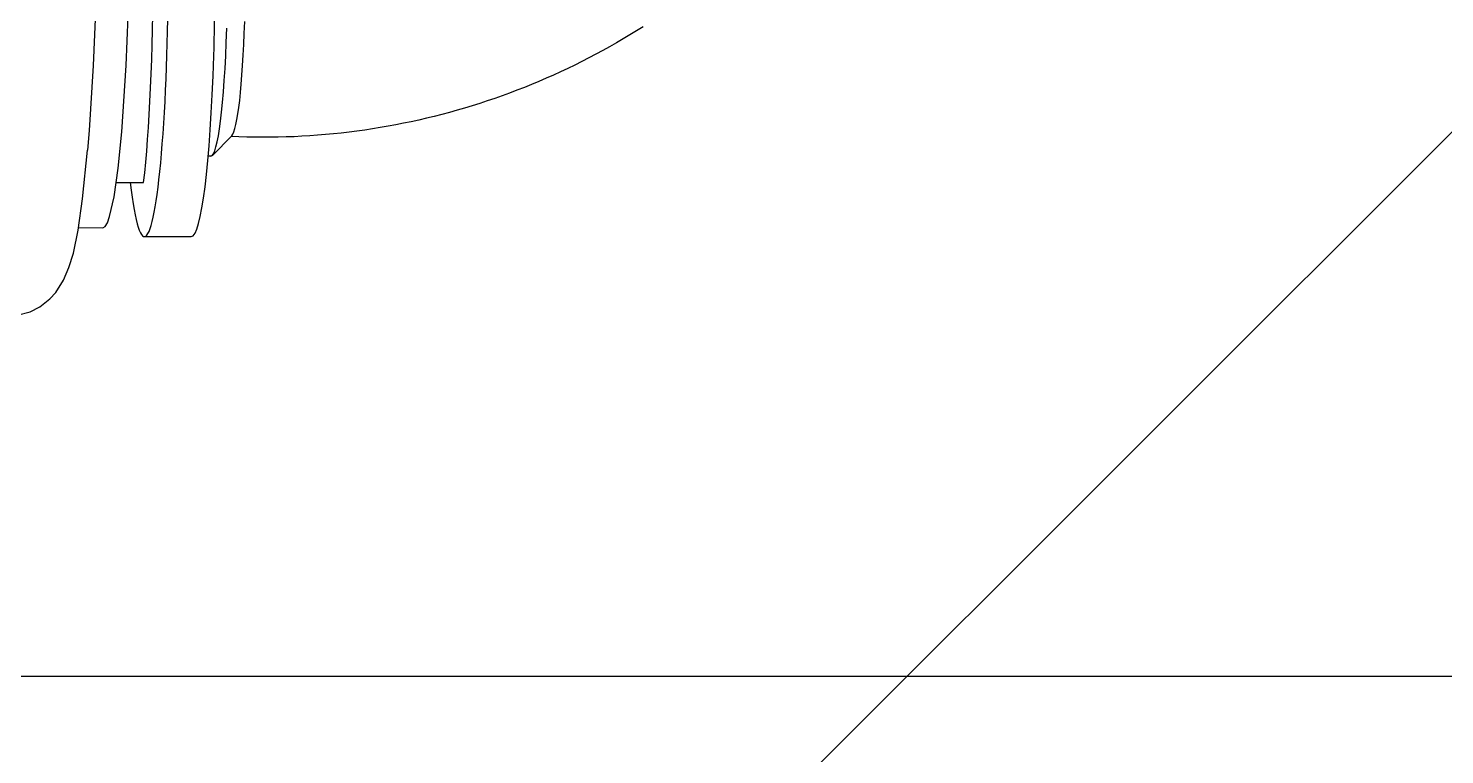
# Model space of a CAD drawing. Header units: millimetres. Extents: x 1084702 to 1166801, y 36632 to 124519.
# Drawn here: x 1103475.6 to 1103836.4, y 47152.3 to 47337.5 of the extents above; entities that cross this region are included whole.
import ezdxf

# ---------------------------------------------------------------- set-up
doc = ezdxf.new("R2010")
doc.units = ezdxf.units.MM
doc.header["$LTSCALE"] = 250
doc.layers.get('0').update_dxf_attribs({"color": 255})
doc.layers.add('%posline', color=240, linetype='Continuous')
doc.layers.add('%symbol', color=1, linetype='Continuous')
doc.styles.add('ROMANS', font='ROMANS.shx', dxfattribs={"height": 100})
doc.dimstyles.new('dott', dxfattribs={"dimscale": 100, "dimtxt": 150, "dimasz": 0.01, "dimexe": 0.5, "dimexo": 1, "dimgap": 1, "dimtad": 1, "dimdsep": 46, "dimtxsty": 'ROMANS', "dimcen": 1.5, "dimclrd": 1, "dimclre": 1, "dimclrt": 2, "dimazin": 2, "dimtfac": 1, "dimtmove": 2, "dimatfit": 3, "dimldrblk": 'DOT', "dimfxl": 1, "dimtvp": 100, "dimtolj": 1, "dimarcsym": 0})

# ---------------------------------------------------------------- blocks, each defined once
blk = doc.blocks.new('_Dot')
at = {"color": 0, "linetype": 'ByBlock', "lineweight": -2}
blk.add_line((-0.5, 0), (-1, 0), dxfattribs=at)
at = {"color": 0, "linetype": 'ByBlock', "const_width": 0.5}
blk.add_lwpolyline([(-0.25, 0, 1), (0.25, 0, 1)], format="xyb", close=True, dxfattribs=at)
blk = doc.blocks.new('GENERATOR-CENTER')
for p, q in [((-1325.03, -488.5), (-1325.68, -504.29)), ((-1317.25, -504.3), (-1316.73, -491.72)), ((-1190.69, -497.52), (-1192.41, -498.52)), ((-1188.97, -496.49), (-1190.69, -497.52)), ((-1187.27, -495.44), (-1188.97, -496.49)), ((-1185.58, -494.38), (-1187.27, -495.44)), ((-1197.65, -501.42), (-1199.42, -502.35)), ((-1195.89, -500.48), (-1197.65, -501.42)), ((-1194.14, -499.51), (-1195.89, -500.48)), ((-1192.41, -498.52), (-1194.14, -499.51)), ((-1325.68, -504.29), (-1326.72, -520.85)), ((-1318.37, -521.18), (-1317.25, -504.3)), ((-1204.8, -505.03), (-1206.62, -505.88)), ((-1203, -504.16), (-1204.8, -505.03)), ((-1201.2, -503.27), (-1203, -504.16)), ((-1199.42, -502.35), (-1201.2, -503.27)), ((-1212.13, -508.32), (-1213.99, -509.1)), ((-1210.28, -507.53), (-1212.13, -508.32)), ((-1208.45, -506.72), (-1210.28, -507.53)), ((-1206.62, -505.88), (-1208.45, -506.72)), ((-1221.5, -511.99), (-1223.4, -512.66)), ((-1219.61, -511.29), (-1221.5, -511.99)), ((-1217.73, -510.58), (-1219.61, -511.29)), ((-1215.85, -509.85), (-1217.73, -510.58)), ((-1213.99, -509.1), (-1215.85, -509.85)), ((-1232.99, -515.69), (-1234.93, -516.23)), ((-1231.06, -515.13), (-1232.99, -515.69)), ((-1229.14, -514.54), (-1231.06, -515.13)), ((-1227.22, -513.93), (-1229.14, -514.54)), ((-1225.3, -513.31), (-1227.22, -513.93)), ((-1223.4, -512.66), (-1225.3, -513.31)), ((-1248.6, -519.41), (-1250.57, -519.77)), ((-1246.63, -519.02), (-1248.6, -519.41)), ((-1244.67, -518.61), (-1246.63, -519.02)), ((-1242.71, -518.18), (-1244.67, -518.61)), ((-1240.76, -517.73), (-1242.71, -518.18)), ((-1238.81, -517.25), (-1240.76, -517.73)), ((-1236.87, -516.75), (-1238.81, -517.25)), ((-1234.93, -516.23), (-1236.87, -516.75)), ((-1326.72, -520.85), (-1327.12, -525.84)), ((-1319.31, -530.48), (-1318.37, -521.18)), ((-1290.38, -522.22), (-1295.32, -527.2)), ((-1288.56, -522.48), (-1290.55, -522.39)), ((-1286.55, -522.54), (-1288.56, -522.48)), ((-1284.55, -522.58), (-1286.55, -522.54)), ((-1282.55, -522.59), (-1284.55, -522.58)), ((-1280.54, -522.58), (-1282.55, -522.59)), ((-1278.53, -522.55), (-1280.54, -522.58)), ((-1276.53, -522.5), (-1278.53, -522.55)), ((-1274.52, -522.43), (-1276.53, -522.5)), ((-1272.51, -522.33), (-1274.52, -522.43)), ((-1270.51, -522.21), (-1272.51, -522.33)), ((-1268.5, -522.06), (-1270.51, -522.21)), ((-1266.5, -521.9), (-1268.5, -522.06)), ((-1264.5, -521.71), (-1266.5, -521.9)), ((-1262.5, -521.5), (-1264.5, -521.71)), ((-1260.5, -521.27), (-1262.5, -521.5)), ((-1258.51, -521.01), (-1260.5, -521.27)), ((-1256.52, -520.74), (-1258.51, -521.01)), ((-1254.53, -520.44), (-1256.52, -520.74)), ((-1252.55, -520.12), (-1254.53, -520.44)), ((-1250.57, -519.77), (-1252.55, -520.12)), ((-1328.38, -538.31), (-1327.12, -525.84)), ((-1295.7, -527.39), (-1296.36, -527.39)), ((-1320.36, -537.78), (-1319.31, -530.48)), ((-1319.84, -534.13), (-1312.83, -534.13)), ((-1329.5, -546.28), (-1328.38, -538.31)), ((-1321.48, -542.8), (-1320.36, -537.78)), ((-1322.63, -545.36), (-1322.05, -544.4)), ((-1322.05, -544.4), (-1321.48, -542.8)), ((-1330.7, -552.13), (-1329.5, -546.28)), ((-1329.38, -545.56), (-1323.2, -545.66)), ((-1323.2, -545.68), (-1322.63, -545.36)), ((-1312.63, -547.89), (-1300.68, -547.89)), ((-1331.86, -555.8), (-1330.7, -552.13)), ((-1335.16, -562.13), (-1333.19, -559.03)), ((-1333.19, -559.03), (-1331.86, -555.8)), ((-1336.69, -563.77), (-1335.16, -562.13)), ((-1341.73, -567.06), (-1339.3, -565.8)), ((-1339.3, -565.8), (-1336.69, -563.77)), ((-1345.03, -567.97), (-1341.73, -567.06)), ((-3075.61, -660), (274.39, -660))]:
    blk.add_line(p, q)
for centre, major_axis, start_param, end_param in [((-1312.63, -477.89), (0, -70), 5.645412, 10.098673), ((-1300.68, -477.89), (0, 70), 4.363836, 6.283185), ((-1316.46, -477.89), (0, -70), 0.637773, 2.465061), ((-1290.72, -477.89), (0, -44.5), 0.087601, 1.222244), ((-1295.7, -477.89), (0, -49.5), 0, 1.222244), ((-1300.68, -477.89), (0, -70), 0, 1.222244)]:
    blk.add_ellipse(centre, major_axis=major_axis, ratio=0.087156, start_param=start_param, end_param=end_param)
blk = doc.blocks.new('BL_1-deck_B4_2')
blk.add_blockref('GENERATOR-CENTER', (87054.78, 16083.83))

msp = doc.modelspace()

# ---------------------------------------------------------------- hatches: boundary and pattern name
at = {"layer": '%symbol', "true_color": 0x939598}
h = msp.add_hatch(dxfattribs=at)
h.set_pattern_fill('ANSI31', color=252, scale=100)
h.paths.add_polyline_path([(1097892.6, 52632.31), (1097892.6, 43032.31), (1109392.6, 43032.31), (1109392.6, 52632.31)])

# ---------------------------------------------------------------- block references
msp.add_blockref('BL_1-deck_B4_2', (1017763.01, 31748.48))

# ---------------------------------------------------------------- leaders
at = {"layer": '%posline', "linetype": 'ByBlock'}
for points in [[(1105977.01, 46518.41), (1099711.3, 53457.36)], [(1106280.81, 47363.31), (1101490.53, 42238.05)]]:
    msp.add_leader(points, dimstyle='dott', override={"dimasz": 2, "dimgap": 1, "dimtad": 0, "dimclrd": 256}, dxfattribs=at)

doc.saveas('drawing.dxf')
